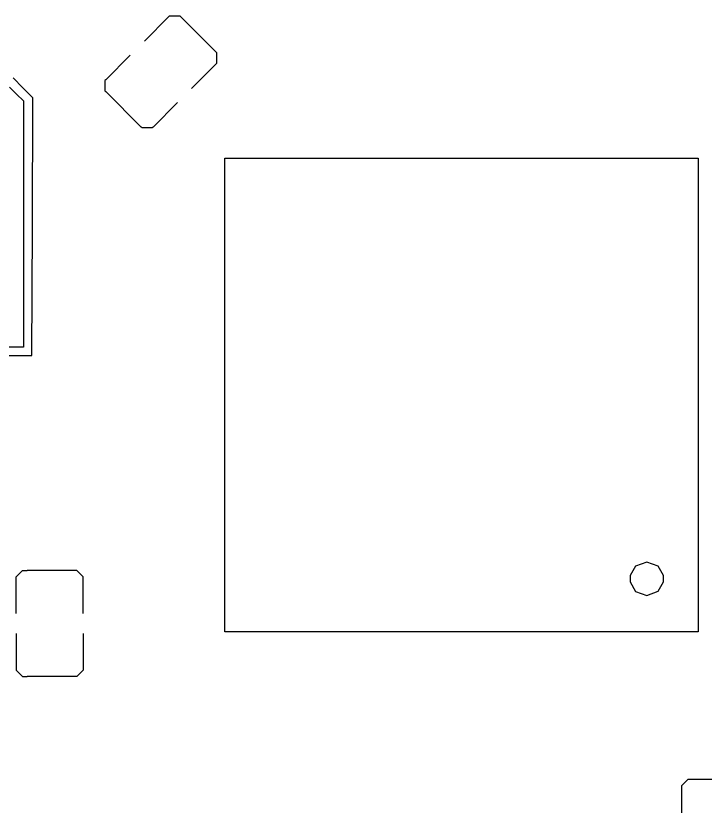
# Model space of a CAD drawing. Extents: x 0 to 132, y 0 to 98.
# Drawn here: x 67.44 to 79.82, y 33.05 to 47.23 of the extents above; entities that cross this region are included whole.
import ezdxf

# ---------------------------------------------------------------- set-up
doc = ezdxf.new("R2010")
doc.units = 0
doc.layers.get('0').update_dxf_attribs({"linetype": 'CONTINUOUS'})

msp = doc.modelspace()

# ---------------------------------------------------------------- linework, layer by layer
at = {"color": 0}
for p, q in [((69.7495, 46.7801), (70.1876, 47.2186)), ((70.1876, 47.2186), (70.2014, 47.2338)), ((70.2014, 47.2338), (70.3848, 47.2338)), ((70.3848, 47.2338), (70.4, 47.2186)), ((70.4, 47.2186), (70.4356, 47.1826)), ((70.4356, 47.1826), (71.0008, 46.6178)), ((69.4944, 46.5254), (69.0563, 46.0872)), ((71.0364, 46.5818), (71.0008, 46.6178)), ((71.0501, 46.5681), (71.0364, 46.5818)), ((71.0501, 46.3846), (71.0501, 46.5681)), ((71.0364, 46.3695), (71.0501, 46.3846)), ((70.5982, 45.9313), (71.0364, 46.3695)), ((67.5679, 45.9412), (67.3901, 46.12)), ((69.0563, 46.0872), (69.0411, 46.0735)), ((69.0411, 46.0735), (69.0411, 45.89)), ((67.3269, 45.9535), (67.4536, 45.8294)), ((67.4536, 45.8294), (67.5792, 45.7069)), ((67.7471, 45.7634), (67.5679, 45.9412)), ((69.0411, 45.89), (69.0563, 45.8749)), ((69.0563, 45.8749), (69.0922, 45.8392)), ((69.0922, 45.8392), (69.657, 45.2741)), ((67.5792, 45.7069), (67.5792, 41.2873)), ((67.739, 43.4495), (67.7471, 45.7634)), ((70.3432, 45.6766), (69.905, 45.2381)), ((69.693, 45.2381), (69.657, 45.2741)), ((69.7068, 45.2243), (69.693, 45.2381)), ((69.8899, 45.2243), (69.7068, 45.2243)), ((69.905, 45.2381), (69.8899, 45.2243)), ((71.1962, 44.6786), (79.696, 44.6786)), ((71.1962, 36.1791), (71.1962, 44.6786)), ((79.696, 44.6786), (79.696, 36.1791)), ((67.7291, 41.1371), (67.739, 43.4495)), ((67.5792, 41.2873), (67.1174, 41.2873)), ((66.9629, 41.1371), (67.7291, 41.1371)), ((78.5661, 37.3585), (78.4712, 37.1905)), ((78.7728, 37.4315), (78.5661, 37.3585)), ((78.9781, 37.356), (78.7728, 37.4315)), ((79.072, 37.1877), (78.9781, 37.356)), ((67.4469, 37.1669), (67.5584, 37.2787)), ((67.4469, 37.1285), (67.4469, 37.1669)), ((67.5584, 37.2787), (67.5968, 37.2787)), ((67.5968, 37.2787), (67.6465, 37.2787)), ((68.4459, 37.2787), (67.6465, 37.2787)), ((68.4967, 37.2787), (68.4459, 37.2787)), ((68.5341, 37.2787), (68.4967, 37.2787)), ((68.647, 37.1669), (68.5341, 37.2787)), ((68.647, 37.1285), (68.647, 37.1669)), ((78.4712, 37.1905), (78.4712, 37.1341)), ((79.072, 37.1313), (79.072, 37.1877)), ((67.4469, 36.5083), (67.4469, 37.1285)), ((68.647, 36.5083), (68.647, 37.1285)), ((78.4712, 37.1285), (78.4712, 37.0734)), ((78.4712, 37.0734), (78.5661, 36.9051)), ((78.9781, 36.908), (79.072, 37.0762)), ((79.072, 37.0762), (79.072, 37.1313)), ((78.5661, 36.9051), (78.7728, 36.8321)), ((78.7728, 36.8321), (78.9781, 36.908)), ((79.696, 36.1791), (71.1962, 36.1791)), ((67.4469, 36.1488), (67.4469, 35.5286)), ((68.647, 36.1488), (68.647, 35.5286)), ((67.4469, 35.5286), (67.4469, 35.4912)), ((67.4469, 35.4912), (67.5584, 35.3783)), ((68.647, 35.4912), (68.5341, 35.3783)), ((68.647, 35.5286), (68.647, 35.4912)), ((67.5584, 35.3783), (67.5954, 35.3783)), ((67.5954, 35.3783), (67.6465, 35.3783)), ((68.4459, 35.3783), (67.6465, 35.3783)), ((68.4967, 35.3783), (68.4459, 35.3783)), ((68.5341, 35.3783), (68.4967, 35.3783)), ((79.5073, 33.5291), (79.3958, 33.4174)), ((79.5457, 33.5291), (79.5073, 33.5291)), ((80.1659, 33.5291), (79.5457, 33.5291)), ((79.3958, 33.4174), (79.3958, 33.3788)), ((79.3958, 33.3788), (79.3958, 33.3279)), ((79.3958, 33.3279), (79.3958, 32.5286))]:
    msp.add_line(p, q, dxfattribs=at)

doc.saveas('drawing.dxf')
